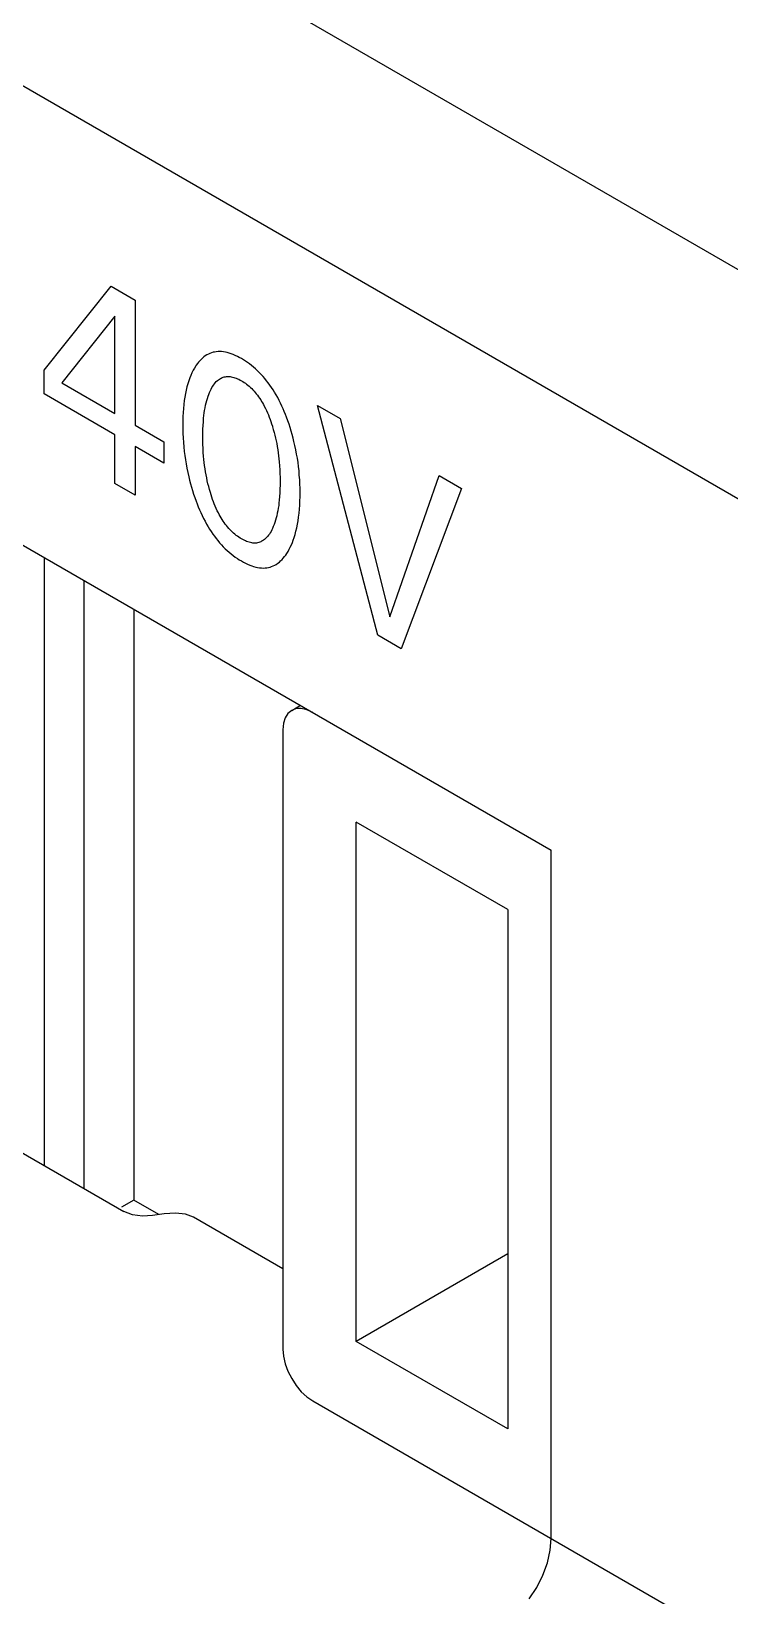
# Model space of a CAD drawing. Extents: x 0 to 420, y 0 to 297.
# Drawn here: x 182.65 to 187.62, y 182.9 to 194.03 of the extents above; entities that cross this region are included whole.
import ezdxf

# ---------------------------------------------------------------- set-up
doc = ezdxf.new("R2010")
doc.units = 0
doc.header["$LTSCALE"] = 23.1
doc.layers.add('40000_ISO', color=7, linetype='CONTINUOUS')

msp = doc.modelspace()

# ---------------------------------------------------------------- linework, layer by layer
at = {"layer": '40000_ISO', "color": 7, "linetype": 'CONTINUOUS'}
for p, q in [((195.898, 187.591), (172.209, 201.267)), ((195.191, 186.366), (171.502, 200.042)), ((176.275, 194.021), (186.352, 188.203)), ((182.743, 191.618), (183.22, 192.216)), ((183.22, 192.216), (183.391, 192.117)), ((183.391, 192.117), (183.391, 191.228)), ((183.246, 192.003), (182.87, 191.529)), ((183.246, 191.311), (183.246, 192.003)), ((183.9, 191.728), (183.89, 191.721)), ((183.912, 191.734), (183.9, 191.728)), ((183.922, 191.738), (183.912, 191.734)), ((183.933, 191.742), (183.922, 191.738)), ((183.945, 191.746), (183.933, 191.742)), ((183.956, 191.748), (183.945, 191.746)), ((183.968, 191.75), (183.956, 191.748)), ((183.981, 191.751), (183.968, 191.75)), ((183.993, 191.751), (183.981, 191.751)), ((184.006, 191.751), (183.993, 191.751)), ((184.019, 191.749), (184.006, 191.751)), ((184.033, 191.747), (184.019, 191.749)), ((184.046, 191.744), (184.033, 191.747)), ((184.06, 191.74), (184.046, 191.744)), ((184.075, 191.735), (184.06, 191.74)), ((184.089, 191.73), (184.075, 191.735)), ((184.103, 191.724), (184.089, 191.73)), ((182.743, 191.45), (182.743, 191.618)), ((183.804, 191.618), (183.795, 191.6)), ((183.813, 191.634), (183.804, 191.618)), ((183.823, 191.65), (183.813, 191.634)), ((183.826, 191.655), (183.823, 191.65)), ((183.834, 191.666), (183.826, 191.655)), ((183.842, 191.676), (183.834, 191.666)), ((183.851, 191.686), (183.842, 191.676)), ((183.86, 191.696), (183.851, 191.686)), ((183.869, 191.705), (183.86, 191.696)), ((183.879, 191.713), (183.869, 191.705)), ((183.89, 191.721), (183.879, 191.713)), ((184.118, 191.717), (184.103, 191.724)), ((184.132, 191.709), (184.118, 191.717)), ((184.147, 191.701), (184.132, 191.709)), ((184.162, 191.692), (184.147, 191.701)), ((184.176, 191.683), (184.162, 191.692)), ((184.191, 191.673), (184.176, 191.683)), ((184.205, 191.663), (184.191, 191.673)), ((184.219, 191.652), (184.205, 191.663)), ((184.234, 191.64), (184.219, 191.652)), ((184.248, 191.628), (184.234, 191.64)), ((184.262, 191.615), (184.248, 191.628)), ((182.87, 191.529), (183.246, 191.311)), ((183.765, 191.522), (183.759, 191.5)), ((183.772, 191.544), (183.765, 191.522)), ((183.779, 191.564), (183.772, 191.544)), ((183.787, 191.582), (183.779, 191.564)), ((183.795, 191.6), (183.787, 191.582)), ((183.937, 191.495), (183.943, 191.504)), ((183.943, 191.504), (183.949, 191.513)), ((183.949, 191.513), (183.955, 191.522)), ((183.955, 191.522), (183.961, 191.53)), ((183.961, 191.53), (183.968, 191.538)), ((183.968, 191.538), (183.976, 191.545)), ((183.976, 191.545), (183.984, 191.551)), ((183.984, 191.551), (183.99, 191.555)), ((183.99, 191.555), (183.997, 191.559)), ((183.997, 191.559), (184.003, 191.563)), ((184.003, 191.563), (184.01, 191.566)), ((184.01, 191.566), (184.018, 191.569)), ((184.018, 191.569), (184.025, 191.571)), ((184.025, 191.571), (184.033, 191.572)), ((184.033, 191.572), (184.041, 191.573)), ((184.041, 191.573), (184.049, 191.574)), ((184.049, 191.574), (184.057, 191.574)), ((184.057, 191.574), (184.066, 191.573)), ((184.066, 191.573), (184.074, 191.572)), ((184.074, 191.572), (184.083, 191.57)), ((184.083, 191.57), (184.092, 191.568)), ((184.092, 191.568), (184.101, 191.565)), ((184.101, 191.565), (184.11, 191.562)), ((184.11, 191.562), (184.119, 191.558)), ((184.119, 191.558), (184.128, 191.554)), ((184.128, 191.554), (184.138, 191.549)), ((184.138, 191.549), (184.147, 191.544)), ((184.147, 191.544), (184.156, 191.538)), ((184.156, 191.538), (184.166, 191.532)), ((184.166, 191.532), (184.175, 191.526)), ((184.175, 191.526), (184.184, 191.519)), ((184.184, 191.519), (184.193, 191.512)), ((184.193, 191.512), (184.202, 191.504)), ((184.202, 191.504), (184.211, 191.496)), ((184.275, 191.601), (184.262, 191.615)), ((184.288, 191.588), (184.275, 191.601)), ((184.301, 191.573), (184.288, 191.588)), ((184.314, 191.559), (184.301, 191.573)), ((184.326, 191.544), (184.314, 191.559)), ((184.338, 191.528), (184.326, 191.544)), ((184.35, 191.512), (184.338, 191.528)), ((184.361, 191.496), (184.35, 191.512)), ((183.246, 191.16), (182.743, 191.45)), ((183.74, 191.403), (183.737, 191.375)), ((183.744, 191.428), (183.74, 191.403)), ((183.749, 191.452), (183.744, 191.428)), ((183.754, 191.476), (183.749, 191.452)), ((183.759, 191.5), (183.754, 191.476)), ((183.896, 191.387), (183.9, 191.402)), ((183.9, 191.402), (183.905, 191.418)), ((183.905, 191.418), (183.91, 191.433)), ((183.91, 191.433), (183.915, 191.447)), ((183.915, 191.447), (183.921, 191.461)), ((183.921, 191.461), (183.927, 191.475)), ((183.927, 191.475), (183.932, 191.485)), ((183.932, 191.485), (183.937, 191.495)), ((184.211, 191.496), (184.22, 191.488)), ((184.22, 191.488), (184.228, 191.479)), ((184.228, 191.479), (184.237, 191.47)), ((184.237, 191.47), (184.245, 191.461)), ((184.245, 191.461), (184.253, 191.451)), ((184.253, 191.451), (184.261, 191.44)), ((184.261, 191.44), (184.269, 191.43)), ((184.269, 191.43), (184.276, 191.419)), ((184.276, 191.419), (184.284, 191.408)), ((184.284, 191.408), (184.291, 191.397)), ((184.291, 191.397), (184.297, 191.386)), ((184.372, 191.479), (184.361, 191.496)), ((184.382, 191.462), (184.372, 191.479)), ((184.394, 191.443), (184.382, 191.462)), ((184.405, 191.424), (184.394, 191.443)), ((184.415, 191.404), (184.405, 191.424)), ((184.425, 191.384), (184.415, 191.404)), ((183.731, 191.289), (183.73, 191.26)), ((183.732, 191.318), (183.731, 191.289)), ((183.734, 191.347), (183.732, 191.318)), ((183.737, 191.375), (183.734, 191.347)), ((183.878, 191.277), (183.88, 191.296)), ((183.88, 191.296), (183.882, 191.315)), ((183.882, 191.315), (183.885, 191.333)), ((183.885, 191.333), (183.889, 191.351)), ((183.889, 191.351), (183.892, 191.369)), ((183.892, 191.369), (183.896, 191.387)), ((184.297, 191.386), (184.304, 191.374)), ((184.304, 191.374), (184.31, 191.363)), ((184.31, 191.363), (184.318, 191.347)), ((184.318, 191.347), (184.325, 191.332)), ((184.325, 191.332), (184.332, 191.316)), ((184.332, 191.316), (184.339, 191.3)), ((184.339, 191.3), (184.345, 191.284)), ((184.345, 191.284), (184.351, 191.269)), ((184.434, 191.364), (184.425, 191.384)), ((184.443, 191.344), (184.434, 191.364)), ((184.452, 191.324), (184.443, 191.344)), ((184.46, 191.304), (184.452, 191.324)), ((184.468, 191.284), (184.46, 191.304)), ((184.477, 191.259), (184.468, 191.284)), ((185.118, 189.732), (184.689, 191.368)), ((184.689, 191.368), (184.849, 191.275)), ((183.391, 191.228), (183.596, 191.11)), ((183.73, 191.26), (183.73, 191.23)), ((183.73, 191.23), (183.73, 191.199)), ((183.73, 191.199), (183.731, 191.168)), ((183.872, 191.173), (183.873, 191.199)), ((183.872, 191.146), (183.872, 191.173)), ((183.873, 191.199), (183.874, 191.226)), ((183.874, 191.226), (183.876, 191.251)), ((183.876, 191.251), (183.878, 191.277)), ((184.351, 191.269), (184.357, 191.253)), ((184.357, 191.253), (184.362, 191.237)), ((184.362, 191.237), (184.367, 191.221)), ((184.367, 191.221), (184.369, 191.215)), ((184.369, 191.215), (184.374, 191.196)), ((184.374, 191.196), (184.38, 191.176)), ((184.38, 191.176), (184.385, 191.156)), ((184.486, 191.234), (184.477, 191.259)), ((184.494, 191.21), (184.486, 191.234)), ((184.502, 191.185), (184.494, 191.21)), ((184.509, 191.161), (184.502, 191.185)), ((184.849, 191.275), (185.204, 189.864)), ((183.246, 190.813), (183.246, 191.16)), ((183.391, 191.076), (183.391, 190.729)), ((183.596, 190.958), (183.391, 191.076)), ((183.596, 191.11), (183.596, 190.958)), ((183.731, 191.168), (183.732, 191.137)), ((183.732, 191.137), (183.734, 191.105)), ((183.734, 191.105), (183.737, 191.074)), ((183.737, 191.074), (183.74, 191.041)), ((183.872, 191.118), (183.872, 191.146)), ((183.873, 191.091), (183.872, 191.118)), ((183.874, 191.063), (183.873, 191.091)), ((183.875, 191.034), (183.874, 191.063)), ((184.385, 191.156), (184.389, 191.136)), ((184.389, 191.136), (184.394, 191.117)), ((184.394, 191.117), (184.398, 191.097)), ((184.398, 191.097), (184.402, 191.075)), ((184.402, 191.075), (184.405, 191.053)), ((184.515, 191.136), (184.509, 191.161)), ((184.521, 191.112), (184.515, 191.136)), ((184.528, 191.082), (184.521, 191.112)), ((184.535, 191.052), (184.528, 191.082)), ((183.74, 191.041), (183.744, 191.012)), ((183.744, 191.012), (183.748, 190.982)), ((183.748, 190.982), (183.753, 190.952)), ((183.753, 190.952), (183.759, 190.922)), ((183.878, 191.006), (183.875, 191.034)), ((183.88, 190.984), (183.878, 191.006)), ((183.882, 190.962), (183.88, 190.984)), ((183.885, 190.94), (183.882, 190.962)), ((184.405, 191.053), (184.409, 191.031)), ((184.409, 191.031), (184.411, 191.009)), ((184.411, 191.009), (184.414, 190.988)), ((184.414, 190.988), (184.416, 190.966)), ((184.416, 190.966), (184.418, 190.938)), ((184.54, 191.022), (184.535, 191.052)), ((184.545, 190.992), (184.54, 191.022)), ((184.55, 190.963), (184.545, 190.992)), ((184.553, 190.934), (184.55, 190.963)), ((183.759, 190.922), (183.765, 190.891)), ((183.765, 190.891), (183.772, 190.861)), ((183.772, 190.861), (183.778, 190.836)), ((183.778, 190.836), (183.784, 190.811)), ((183.888, 190.918), (183.885, 190.94)), ((183.892, 190.896), (183.888, 190.918)), ((183.896, 190.873), (183.892, 190.896)), ((183.9, 190.852), (183.896, 190.873)), ((183.904, 190.832), (183.9, 190.852)), ((184.418, 190.938), (184.42, 190.91)), ((184.42, 190.91), (184.421, 190.883)), ((184.421, 190.883), (184.422, 190.855)), ((184.422, 190.855), (184.422, 190.828)), ((184.557, 190.902), (184.553, 190.934)), ((184.559, 190.871), (184.557, 190.902)), ((184.562, 190.839), (184.559, 190.871)), ((184.563, 190.809), (184.562, 190.839)), ((185.204, 189.864), (185.553, 190.869)), ((185.553, 190.869), (185.713, 190.776)), ((183.391, 190.729), (183.246, 190.813)), ((183.784, 190.811), (183.791, 190.787)), ((183.791, 190.787), (183.799, 190.762)), ((183.799, 190.762), (183.807, 190.737)), ((183.807, 190.737), (183.815, 190.712)), ((183.909, 190.811), (183.904, 190.832)), ((183.914, 190.79), (183.909, 190.811)), ((183.92, 190.769), (183.914, 190.79)), ((183.926, 190.748), (183.92, 190.769)), ((183.931, 190.731), (183.926, 190.748)), ((183.936, 190.715), (183.931, 190.731)), ((184.42, 190.747), (184.418, 190.721)), ((184.421, 190.774), (184.42, 190.747)), ((184.422, 190.801), (184.421, 190.774)), ((184.422, 190.828), (184.422, 190.801)), ((184.564, 190.778), (184.563, 190.809)), ((184.564, 190.748), (184.564, 190.778)), ((184.564, 190.718), (184.564, 190.748)), ((185.713, 190.776), (185.284, 189.636)), ((183.815, 190.712), (183.824, 190.687)), ((183.824, 190.687), (183.832, 190.667)), ((183.832, 190.667), (183.84, 190.646)), ((183.84, 190.646), (183.849, 190.625)), ((183.849, 190.625), (183.858, 190.605)), ((183.942, 190.699), (183.936, 190.715)), ((183.948, 190.683), (183.942, 190.699)), ((183.954, 190.667), (183.948, 190.683)), ((183.961, 190.651), (183.954, 190.667)), ((183.968, 190.634), (183.961, 190.651)), ((183.975, 190.619), (183.968, 190.634)), ((183.983, 190.603), (183.975, 190.619)), ((184.406, 190.619), (184.402, 190.601)), ((184.409, 190.638), (184.406, 190.619)), ((184.412, 190.657), (184.409, 190.638)), ((184.414, 190.676), (184.412, 190.657)), ((184.416, 190.695), (184.414, 190.676)), ((184.418, 190.721), (184.416, 190.695)), ((184.557, 190.601), (184.56, 190.629)), ((184.56, 190.629), (184.562, 190.658)), ((184.562, 190.658), (184.563, 190.688)), ((184.563, 190.688), (184.564, 190.718)), ((183.858, 190.605), (183.868, 190.584)), ((183.868, 190.584), (183.878, 190.564)), ((183.878, 190.564), (183.888, 190.544)), ((183.888, 190.544), (183.899, 190.524)), ((183.899, 190.524), (183.91, 190.504)), ((183.91, 190.504), (183.921, 190.487)), ((183.989, 190.591), (183.983, 190.603)), ((183.996, 190.579), (183.989, 190.591)), ((184.003, 190.568), (183.996, 190.579)), ((184.01, 190.556), (184.003, 190.568)), ((184.017, 190.545), (184.01, 190.556)), ((184.024, 190.534), (184.017, 190.545)), ((184.032, 190.523), (184.024, 190.534)), ((184.04, 190.513), (184.032, 190.523)), ((184.048, 190.503), (184.04, 190.513)), ((184.057, 190.493), (184.048, 190.503)), ((184.374, 190.507), (184.368, 190.493)), ((184.38, 190.521), (184.374, 190.507)), ((184.385, 190.536), (184.38, 190.521)), ((184.39, 190.552), (184.385, 190.536)), ((184.394, 190.567), (184.39, 190.552)), ((184.398, 190.583), (184.394, 190.567)), ((184.402, 190.601), (184.398, 190.583)), ((184.541, 190.498), (184.546, 190.522)), ((184.546, 190.522), (184.55, 190.547)), ((184.55, 190.547), (184.554, 190.572)), ((184.554, 190.572), (184.557, 190.601)), ((183.921, 190.487), (183.932, 190.47)), ((183.932, 190.47), (183.943, 190.453)), ((183.943, 190.453), (183.955, 190.437)), ((183.955, 190.437), (183.967, 190.421)), ((183.967, 190.421), (183.979, 190.406)), ((183.979, 190.406), (183.992, 190.391)), ((183.992, 190.391), (184.005, 190.376)), ((184.065, 190.484), (184.057, 190.493)), ((184.074, 190.475), (184.065, 190.484)), ((184.083, 190.466), (184.074, 190.475)), ((184.091, 190.458), (184.083, 190.466)), ((184.101, 190.451), (184.091, 190.458)), ((184.11, 190.443), (184.101, 190.451)), ((184.119, 190.437), (184.11, 190.443)), ((184.128, 190.43), (184.119, 190.437)), ((184.138, 190.424), (184.128, 190.43)), ((184.147, 190.418), (184.138, 190.424)), ((184.156, 190.413), (184.147, 190.418)), ((184.166, 190.408), (184.156, 190.413)), ((184.175, 190.404), (184.166, 190.408)), ((184.184, 190.4), (184.175, 190.404)), ((184.193, 190.397), (184.184, 190.4)), ((184.202, 190.394), (184.193, 190.397)), ((184.211, 190.392), (184.202, 190.394)), ((184.22, 190.39), (184.211, 190.392)), ((184.229, 190.389), (184.22, 190.39)), ((184.262, 190.391), (184.254, 190.389)), ((184.27, 190.392), (184.262, 190.391)), ((184.277, 190.395), (184.27, 190.392)), ((184.284, 190.398), (184.277, 190.395)), ((184.291, 190.401), (184.284, 190.398)), ((184.298, 190.405), (184.291, 190.401)), ((184.305, 190.409), (184.298, 190.405)), ((184.311, 190.413), (184.305, 190.409)), ((184.319, 190.42), (184.311, 190.413)), ((184.326, 190.427), (184.319, 190.42)), ((184.333, 190.435), (184.326, 190.427)), ((184.34, 190.444), (184.333, 190.435)), ((184.346, 190.453), (184.34, 190.444)), ((184.352, 190.462), (184.346, 190.453)), ((184.358, 190.472), (184.352, 190.462)), ((184.363, 190.482), (184.358, 190.472)), ((184.368, 190.493), (184.363, 190.482)), ((184.503, 190.376), (184.51, 190.393)), ((184.51, 190.393), (184.516, 190.41)), ((184.516, 190.41), (184.522, 190.428)), ((184.522, 190.428), (184.529, 190.45)), ((184.529, 190.45), (184.535, 190.474)), ((184.535, 190.474), (184.541, 190.498)), ((182.745, 185.958), (182.745, 190.285)), ((184.005, 190.376), (184.018, 190.362)), ((184.018, 190.362), (184.032, 190.348)), ((184.032, 190.348), (184.046, 190.335)), ((184.046, 190.335), (184.06, 190.323)), ((184.06, 190.323), (184.074, 190.311)), ((184.074, 190.311), (184.088, 190.3)), ((184.088, 190.3), (184.103, 190.289)), ((184.103, 190.289), (184.118, 190.279)), ((184.118, 190.279), (184.132, 190.27)), ((184.237, 190.389), (184.229, 190.389)), ((184.246, 190.389), (184.237, 190.389)), ((184.254, 190.389), (184.246, 190.389)), ((184.436, 190.271), (184.445, 190.281)), ((184.445, 190.281), (184.454, 190.292)), ((184.454, 190.292), (184.462, 190.303)), ((184.462, 190.303), (184.47, 190.315)), ((184.47, 190.315), (184.479, 190.329)), ((184.479, 190.329), (184.487, 190.344)), ((184.487, 190.344), (184.495, 190.36)), ((184.495, 190.36), (184.503, 190.376)), ((184.132, 190.27), (184.147, 190.261)), ((184.147, 190.261), (184.162, 190.253)), ((184.162, 190.253), (184.176, 190.245)), ((184.176, 190.245), (184.191, 190.238)), ((184.191, 190.238), (184.206, 190.232)), ((184.206, 190.232), (184.22, 190.227)), ((184.22, 190.227), (184.234, 190.222)), ((184.234, 190.222), (184.249, 190.218)), ((184.249, 190.218), (184.262, 190.215)), ((184.262, 190.215), (184.276, 190.213)), ((184.276, 190.213), (184.289, 190.212)), ((184.289, 190.212), (184.302, 190.211)), ((184.302, 190.211), (184.315, 190.212)), ((184.315, 190.212), (184.327, 190.213)), ((184.327, 190.213), (184.339, 190.215)), ((184.339, 190.215), (184.351, 190.218)), ((184.351, 190.218), (184.362, 190.222)), ((184.362, 190.222), (184.373, 190.226)), ((184.373, 190.226), (184.384, 190.231)), ((184.384, 190.231), (184.395, 190.237)), ((184.395, 190.237), (184.406, 190.245)), ((184.406, 190.245), (184.417, 190.253)), ((184.417, 190.253), (184.426, 190.262)), ((184.426, 190.262), (184.436, 190.271)), ((183.028, 185.794), (183.028, 190.122)), ((183.382, 189.918), (183.382, 185.713)), ((185.284, 189.636), (185.118, 189.732)), ((184.478, 189.176), (184.459, 189.145)), ((184.505, 189.198), (184.478, 189.176)), ((184.505, 189.198), (184.567, 189.234)), ((184.537, 189.21), (184.505, 189.198)), ((184.573, 189.211), (184.537, 189.21)), ((184.613, 189.202), (184.573, 189.211)), ((184.655, 189.183), (184.613, 189.202)), ((184.447, 189.106), (184.442, 189.06)), ((184.442, 189.06), (184.442, 184.651)), ((184.459, 189.145), (184.447, 189.106)), ((184.964, 184.707), (184.964, 188.402)), ((186.043, 187.78), (184.964, 188.402)), ((186.352, 183.304), (186.352, 188.203)), ((186.043, 187.78), (186.043, 184.085)), ((181.826, 186.488), (183.311, 185.631)), ((183.382, 185.713), (183.293, 185.662)), ((183.371, 185.607), (183.311, 185.631)), ((183.442, 185.597), (183.371, 185.607)), ((183.56, 185.61), (183.382, 185.713)), ((183.514, 185.603), (183.442, 185.597)), ((183.597, 185.615), (183.514, 185.603)), ((183.677, 185.619), (183.597, 185.615)), ((183.749, 185.612), (183.677, 185.619)), ((183.805, 185.591), (183.749, 185.612)), ((184.442, 185.223), (183.805, 185.591)), ((186.043, 185.33), (184.964, 184.707)), ((184.442, 184.651), (184.447, 184.601)), ((184.447, 184.601), (184.459, 184.548)), ((186.043, 184.085), (184.964, 184.707)), ((184.459, 184.548), (184.478, 184.495)), ((184.478, 184.495), (184.505, 184.442)), ((184.505, 184.442), (184.537, 184.393)), ((184.537, 184.393), (184.573, 184.349)), ((184.573, 184.349), (184.613, 184.312)), ((184.613, 184.312), (184.655, 184.284)), ((184.655, 184.284), (195.191, 178.201)), ((186.345, 183.221), (186.352, 183.304)), ((186.325, 183.132), (186.345, 183.221)), ((186.248, 182.956), (186.292, 183.043)), ((186.292, 183.043), (186.325, 183.132)), ((186.195, 182.874), (186.248, 182.956))]:
    msp.add_line(p, q, dxfattribs=at)

doc.saveas('drawing.dxf')
